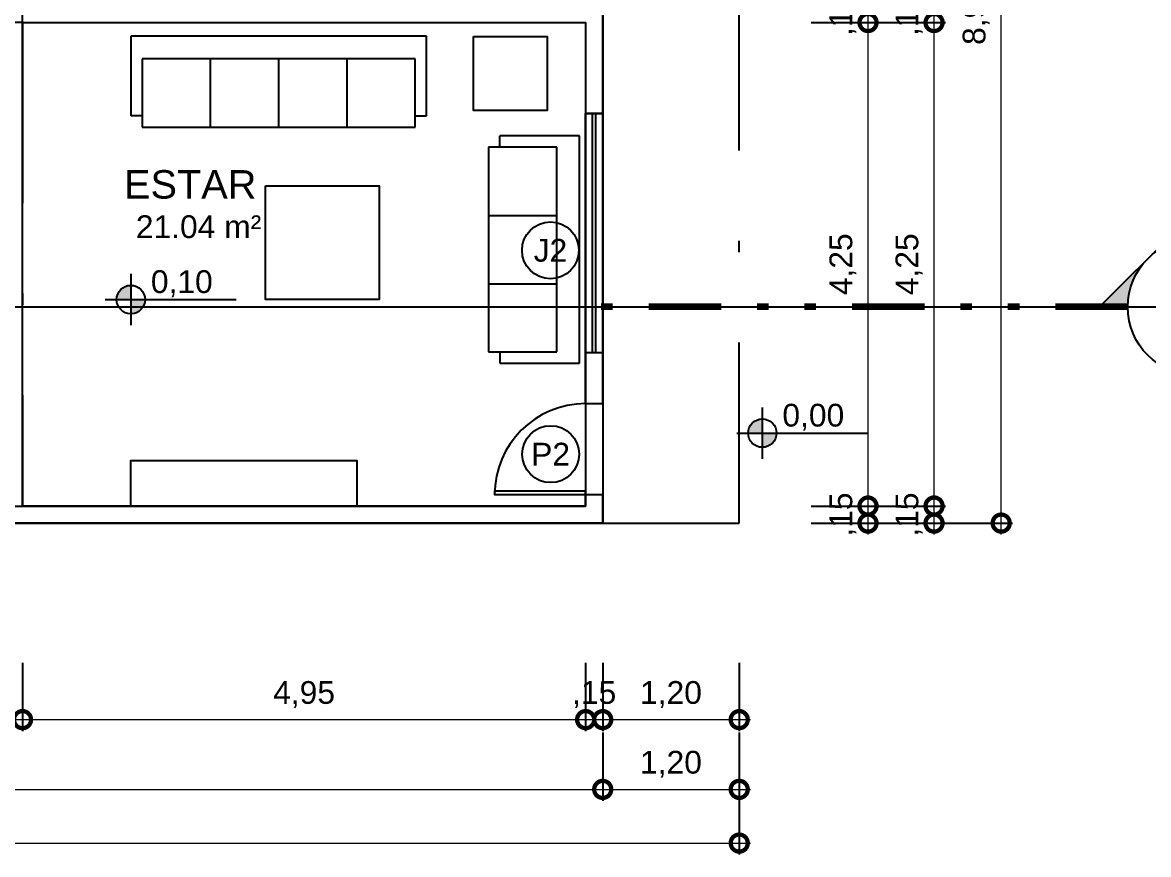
# Model space of a CAD drawing. Header units: metres. Extents: x 47642 to 47999, y 23306 to 23541.
# Drawn here: x 47672.08 to 47681.98, y 23352.65 to 23359.96 of the extents above; entities that cross this region are included whole.
import ezdxf
from ezdxf.enums import TextEntityAlignment as Align

# ---------------------------------------------------------------- set-up
doc = ezdxf.new("R2010")
doc.units = ezdxf.units.M
doc.header["$LTSCALE"] = 0.25
doc.header["$PDMODE"] = 96
doc.linetypes.add('DASHDOT2', pattern=[12.7, 6.35, -3.175, 0, -3.175])
doc.linetypes.add('DIVIDEX2', pattern=[63.5, 25.4, -12.7, 0, -12.7, 0, -12.7])
doc.layers.add('ARQ_0', color=7, linetype='Continuous', true_color=0xff7400, plot=False)
doc.layers.add('ARQ_0_AREAS', color=7, linetype='Continuous', true_color=0x5a1694, plot=False)
for name, color, linetype in [('ARQ_ALV CT', 4, 'Continuous'), ('ARQ_ALV VS', 2, 'Continuous'), ('ARQ_ESQ CT', 30, 'Continuous'), ('ARQ_MOB 01', 1, 'Continuous'), ('ARQ_PISO 01', 1, 'Continuous'), ('ARQ_PROJ SUP', 1, 'DASHDOT2'), ('ARQ_SIMB 01', 1, 'Continuous'), ('ARQ_TXT 01', 1, 'Continuous'), ('SIMB_01', 1, 'Continuous'), ('SIMB_02', 2, 'Continuous'), ('SIMB_PREENCHIMENTO', 253, 'Continuous'), ('SIMB_TXT', 1, 'Continuous')]:
    doc.layers.add(name, color=color, linetype=linetype)
doc.layers.add('ARQ_COTA_AZUL', color=5, linetype='Continuous', lineweight=20, true_color=0x0000ff)
doc.layers.add('SIMB_LCT', color=252, linetype='DIVIDEX2', lineweight=100)
doc.styles.add('Annot_2.0mm', font='arial.ttf', dxfattribs={"height": 2})
doc.styles.add('Annot_2.5mm', font='arial.ttf', dxfattribs={"height": 2.5})
doc.styles.add('cota', font='arial.ttf')
doc.styles.add('SIMB', font='arial.ttf')
doc.dimstyles.new('Info 01 - annot', dxfattribs={"dimtxt": 2, "dimasz": 3, "dimexe": 1, "dimexo": 1, "dimgap": 1, "dimtad": 1, "dimzin": 4, "dimtxsty": 'cota', "dimblk": 'DOTSMALL', "dimcen": 2, "dimdle": 1, "dimclrd": 256, "dimclre": 256, "dimclrt": 1, "dimazin": 2, "dimtfac": 0.09, "dimtix": 1, "dimtmove": 2, "dimatfit": 2, "dimfxl": 5, "dimfxlon": 1, "dimtolj": 1, "dimtzin": 4, "dimlwd": -1, "dimarcsym": 1})

# ---------------------------------------------------------------- blocks, each defined once
blk = doc.blocks.new('nivel_PB_A_D')
at = {"layer": 'SIMB_PREENCHIMENTO', "transparency": 33554587}
h = blk.add_hatch(color=256, dxfattribs=at)
h.dxf.hatch_style = 1
h.paths.add_polyline_path([(0, 1.25, 0.414214), (-1.25, 0), (0, 0)])
h.paths.add_polyline_path([(1.25, 0), (0, 0), (0, -1.25, 0.414214)])
at = {"layer": 'SIMB_01'}
for p, q in [((0, 2.25), (0, -2.25)), ((-2.25, 0), (9.25, 0))]:
    blk.add_line(p, q, dxfattribs=at)
blk.add_circle((0, 0), 1.25, dxfattribs=at)
at = {"layer": 'SIMB_TXT', "style": 'SIMB'}
blk.add_attdef('00,00', (1.763, 0.576), '', height=2, dxfattribs=at)
blk = doc.blocks.new('*U30')
at = {"layer": 'SIMB_PREENCHIMENTO', "transparency": 33554587}
h = blk.add_hatch(color=256, dxfattribs=at)
h.dxf.hatch_style = 1
h.paths.add_polyline_path([(0, 8.483), (-4.152, 4.332, -0.401827), (4.152, 4.332)])
h = blk.add_hatch(color=256, dxfattribs=at)
h.dxf.hatch_style = 1
h.paths.add_polyline_path([(-4.332, 4.152), (-8.483, 0), (-6, 0, -0.193399)])
h = blk.add_hatch(color=256, dxfattribs=at)
h.dxf.hatch_style = 1
h.paths.add_polyline_path([(4.332, 4.152, -0.193399), (6, 0), (8.483, 0)])
at = {"layer": 'SIMB_01'}
for p, q in [((-8.483, 0), (0, 8.483)), ((8.483, 0), (0, 8.483)), ((-6, 0), (-8.483, 0)), ((-6, 0), (6, 0)), ((6, 0), (8.483, 0))]:
    blk.add_line(p, q, dxfattribs=at)
blk.add_circle((0, 0), 6, dxfattribs=at)
at = {"layer": 'SIMB_LCT'}
blk.add_line((-6, 0), (-54.251, 0), dxfattribs=at)
at = {"layer": 'SIMB_TXT', "style": 'SIMB'}
for tag, height, p in [('000', 3.5, (0, 2.25)), ('999', 2, (0, -2.525))]:
    blk.add_attdef(tag, text='', height=height, dxfattribs=at).set_placement(p, align=Align.MIDDLE_CENTER)
blk = doc.blocks.new('S3')
at = {"ltscale": 0.1}
for p, q in [((0, 0), (-2, 0)), ((0, -0.7), (0, 0)), ((-2, 0), (-2, -0.7)), ((-0.1, -0.2), (-1.9, -0.2)), ((-1.9, -0.2), (-1.9, -0.8)), ((-1.3, -0.8), (-1.3, -0.2)), ((-0.7, -0.8), (-0.7, -0.2)), ((-0.1, -0.8), (-0.1, -0.2)), ((-1.9, -0.7), (-2, -0.7)), ((-0.1, -0.7), (0, -0.7)), ((-1.9, -0.8), (-0.1, -0.8))]:
    blk.add_line(p, q, dxfattribs=at)
blk = doc.blocks.new('S4')
at = {"ltscale": 0.1}
for p, q in [((0, 0), (-2.6, 0)), ((0, -0.7), (0, 0)), ((-2.6, 0), (-2.6, -0.7)), ((-0.1, -0.2), (-2.5, -0.2)), ((-2.5, -0.2), (-2.5, -0.8)), ((-1.9, -0.8), (-1.9, -0.2)), ((-1.3, -0.8), (-1.3, -0.2)), ((-0.7, -0.8), (-0.7, -0.2)), ((-0.1, -0.8), (-0.1, -0.2)), ((-2.5, -0.7), (-2.6, -0.7)), ((-0.1, -0.7), (0, -0.7)), ((-2.5, -0.8), (-0.1, -0.8))]:
    blk.add_line(p, q, dxfattribs=at)
blk = doc.blocks.new('_DotSmall')
at = {"color": 0, "linetype": 'ByBlock', "const_width": 0.5}
blk.add_lwpolyline([(-0.0625, 0, 1), (0.0625, 0, 1)], format="xyb", close=True, dxfattribs=at)
blk = doc.blocks.new('*D79')
at = {"layer": 'ARQ_COTA_AZUL', "lineweight": -2, "transparency": 16777216}
for p, q in [((0.15, -1.2275), (0.15, -1.8275)), ((2.65, -1.2275), (2.65, -1.8275))]:
    blk.add_line(p, q, dxfattribs=at)
at = {"layer": 'ARQ_COTA_AZUL', "transparency": 16777216}
blk.add_line((0.05, -1.7275), (2.75, -1.7275), dxfattribs=at)
at = {"layer": 'Defpoints', "color": 0, "transparency": 16777216}
for p in [(0.15, 0.15), (2.65, 0.15), (2.65, -1.7275)]:
    blk.add_point(p, dxfattribs=at)
at = {"layer": 'ARQ_COTA_AZUL', "transparency": 16777216, "xscale": 0.3, "yscale": 0.3, "zscale": 0.3, "rotation": 180}
blk.add_blockref('_DotSmall', (0.15, -1.7275), dxfattribs=at)
at = {"layer": 'ARQ_COTA_AZUL', "transparency": 16777216, "xscale": 0.3, "yscale": 0.3, "zscale": 0.3}
blk.add_blockref('_DotSmall', (2.65, -1.7275), dxfattribs=at)
at = {"layer": 'ARQ_COTA_AZUL', "color": 1, "transparency": 16777216, "insert": (1.4, -1.5074), "char_height": 0.2, "attachment_point": 5, "style": 'cota'}
blk.add_mtext('\\A1;2,50', dxfattribs=at)
blk = doc.blocks.new('*D76')
at = {"layer": 'ARQ_COTA_AZUL', "lineweight": -2, "transparency": 16777216}
for p, q in [((2.65, -1.2275), (2.65, -1.8275)), ((7.6, -1.2275), (7.6, -1.8275))]:
    blk.add_line(p, q, dxfattribs=at)
at = {"layer": 'ARQ_COTA_AZUL', "transparency": 16777216}
blk.add_line((2.55, -1.7275), (7.7, -1.7275), dxfattribs=at)
at = {"layer": 'Defpoints', "color": 0, "transparency": 16777216}
for p in [(2.65, 0.15), (7.6, 0.15), (7.6, -1.7275)]:
    blk.add_point(p, dxfattribs=at)
at = {"layer": 'ARQ_COTA_AZUL', "transparency": 16777216, "xscale": 0.3, "yscale": 0.3, "zscale": 0.3, "rotation": 180}
blk.add_blockref('_DotSmall', (2.65, -1.7275), dxfattribs=at)
at = {"layer": 'ARQ_COTA_AZUL', "transparency": 16777216, "xscale": 0.3, "yscale": 0.3, "zscale": 0.3}
blk.add_blockref('_DotSmall', (7.6, -1.7275), dxfattribs=at)
at = {"layer": 'ARQ_COTA_AZUL', "color": 1, "transparency": 16777216, "insert": (5.125, -1.5074), "char_height": 0.2, "attachment_point": 5, "style": 'cota'}
blk.add_mtext('\\A1;4,95', dxfattribs=at)
blk = doc.blocks.new('*D77')
at = {"layer": 'ARQ_COTA_AZUL', "lineweight": -2, "transparency": 16777216}
for p, q in [((7.6, -1.2275), (7.6, -1.8275)), ((7.75, -1.2275), (7.75, -1.8275))]:
    blk.add_line(p, q, dxfattribs=at)
at = {"layer": 'ARQ_COTA_AZUL', "transparency": 16777216}
blk.add_line((7.5, -1.7275), (7.85, -1.7275), dxfattribs=at)
at = {"layer": 'Defpoints', "color": 0, "transparency": 16777216}
for p in [(7.6, 0.15), (7.75, 0), (7.75, -1.7275)]:
    blk.add_point(p, dxfattribs=at)
at = {"layer": 'ARQ_COTA_AZUL', "transparency": 16777216, "xscale": 0.3, "yscale": 0.3, "zscale": 0.3}
blk.add_blockref('_DotSmall', (7.6, -1.7275), dxfattribs=at)
at = {"layer": 'ARQ_COTA_AZUL', "transparency": 16777216, "xscale": 0.3, "yscale": 0.3, "zscale": 0.3, "rotation": 180}
blk.add_blockref('_DotSmall', (7.75, -1.7275), dxfattribs=at)
at = {"layer": 'ARQ_COTA_AZUL', "color": 1, "transparency": 16777216, "insert": (7.675, -1.5074), "char_height": 0.2, "attachment_point": 5, "style": 'cota'}
blk.add_mtext('\\A1;,15', dxfattribs=at)
blk = doc.blocks.new('*D82')
at = {"layer": 'ARQ_COTA_AZUL', "transparency": 16777216}
blk.add_line((10.0821, -0.1), (10.0821, 0.25), dxfattribs=at)
at = {"layer": 'ARQ_COTA_AZUL', "lineweight": -2, "transparency": 16777216}
for p, q in [((9.5821, 0.15), (10.1821, 0.15)), ((9.5821, 0), (10.1821, 0))]:
    blk.add_line(p, q, dxfattribs=at)
at = {"layer": 'Defpoints', "color": 0, "transparency": 16777216}
for p in [(7.6, 0.15), (10.0821, 0.15), (7.75, 0)]:
    blk.add_point(p, dxfattribs=at)
at = {"layer": 'ARQ_COTA_AZUL', "transparency": 16777216, "xscale": 0.3, "yscale": 0.3, "zscale": 0.3}
for p, rotation in [((10.0821, 0.15), 270), ((10.0821, 0), 90)]:
    blk.add_blockref('_DotSmall', p, dxfattribs=dict(at, rotation=rotation))
at = {"layer": 'ARQ_COTA_AZUL', "color": 1, "transparency": 16777216, "insert": (9.862, 0.075), "char_height": 0.2, "attachment_point": 5, "rotation": 90, "style": 'cota'}
blk.add_mtext('\\A1;,15', dxfattribs=at)
blk = doc.blocks.new('*D81')
at = {"layer": 'ARQ_COTA_AZUL', "lineweight": -2, "transparency": 16777216}
for p, q in [((7.75, -1.2275), (7.75, -1.8275)), ((8.95, -1.2275), (8.95, -1.8275))]:
    blk.add_line(p, q, dxfattribs=at)
at = {"layer": 'ARQ_COTA_AZUL', "transparency": 16777216}
blk.add_line((7.65, -1.7275), (9.05, -1.7275), dxfattribs=at)
at = {"layer": 'Defpoints', "color": 0, "transparency": 16777216}
for p in [(7.75, 0), (8.95, 0), (8.95, -1.7275)]:
    blk.add_point(p, dxfattribs=at)
at = {"layer": 'ARQ_COTA_AZUL', "transparency": 16777216, "xscale": 0.3, "yscale": 0.3, "zscale": 0.3, "rotation": 180}
blk.add_blockref('_DotSmall', (7.75, -1.7275), dxfattribs=at)
at = {"layer": 'ARQ_COTA_AZUL', "transparency": 16777216, "xscale": 0.3, "yscale": 0.3, "zscale": 0.3}
blk.add_blockref('_DotSmall', (8.95, -1.7275), dxfattribs=at)
at = {"layer": 'ARQ_COTA_AZUL', "color": 1, "transparency": 16777216, "insert": (8.35, -1.5074), "char_height": 0.2, "attachment_point": 5, "style": 'cota'}
blk.add_mtext('\\A1;1,20', dxfattribs=at)
blk = doc.blocks.new('*D80')
at = {"layer": 'ARQ_COTA_AZUL', "transparency": 16777216}
blk.add_line((10.0821, 0.05), (10.0821, 4.5), dxfattribs=at)
at = {"layer": 'ARQ_COTA_AZUL', "lineweight": -2, "transparency": 16777216}
for p, q in [((9.5821, 4.4), (10.1821, 4.4)), ((9.5821, 0.15), (10.1821, 0.15))]:
    blk.add_line(p, q, dxfattribs=at)
at = {"layer": 'Defpoints', "color": 0, "transparency": 16777216}
for p in [(7.6, 4.4), (10.0821, 4.4), (7.6, 0.15)]:
    blk.add_point(p, dxfattribs=at)
at = {"layer": 'ARQ_COTA_AZUL', "transparency": 16777216, "xscale": 0.3, "yscale": 0.3, "zscale": 0.3}
for p, rotation in [((10.0821, 4.4), 90), ((10.0821, 0.15), 270)]:
    blk.add_blockref('_DotSmall', p, dxfattribs=dict(at, rotation=rotation))
at = {"layer": 'ARQ_COTA_AZUL', "color": 1, "transparency": 16777216, "insert": (9.862, 2.275), "char_height": 0.2, "attachment_point": 5, "rotation": 90, "style": 'cota'}
blk.add_mtext('\\A1;4,25', dxfattribs=at)
blk = doc.blocks.new('*D86')
at = {"layer": 'ARQ_COTA_AZUL', "transparency": 16777216}
blk.add_line((10.0821, 4.3), (10.0821, 4.65), dxfattribs=at)
at = {"layer": 'ARQ_COTA_AZUL', "lineweight": -2, "transparency": 16777216}
for p, q in [((9.5821, 4.55), (10.1821, 4.55)), ((9.5821, 4.4), (10.1821, 4.4))]:
    blk.add_line(p, q, dxfattribs=at)
at = {"layer": 'Defpoints', "color": 0, "transparency": 16777216}
for p in [(7.6, 4.55), (10.0821, 4.55), (7.6, 4.4)]:
    blk.add_point(p, dxfattribs=at)
at = {"layer": 'ARQ_COTA_AZUL', "transparency": 16777216, "xscale": 0.3, "yscale": 0.3, "zscale": 0.3}
for p, rotation in [((10.0821, 4.55), 270), ((10.0821, 4.4), 90)]:
    blk.add_blockref('_DotSmall', p, dxfattribs=dict(at, rotation=rotation))
at = {"layer": 'ARQ_COTA_AZUL', "color": 1, "transparency": 16777216, "insert": (9.862, 4.475), "char_height": 0.2, "attachment_point": 5, "rotation": 90, "style": 'cota'}
blk.add_mtext('\\A1;,15', dxfattribs=at)
blk = doc.blocks.new('*D100')
at = {"layer": 'ARQ_COTA_AZUL', "transparency": 16777216}
blk.add_line((10.6626, -0.1), (10.6626, 0.25), dxfattribs=at)
at = {"layer": 'ARQ_COTA_AZUL', "lineweight": -2, "transparency": 16777216}
for p, q in [((10.1626, 0.15), (10.7626, 0.15)), ((10.1626, 0), (10.7626, 0))]:
    blk.add_line(p, q, dxfattribs=at)
at = {"layer": 'Defpoints', "color": 0, "transparency": 16777216}
for p in [(7.6, 0.15), (10.6626, 0.15), (7.75, 0)]:
    blk.add_point(p, dxfattribs=at)
at = {"layer": 'ARQ_COTA_AZUL', "transparency": 16777216, "xscale": 0.3, "yscale": 0.3, "zscale": 0.3}
for p, rotation in [((10.6626, 0.15), 270), ((10.6626, 0), 90)]:
    blk.add_blockref('_DotSmall', p, dxfattribs=dict(at, rotation=rotation))
at = {"layer": 'ARQ_COTA_AZUL', "color": 1, "transparency": 16777216, "insert": (10.4425, 0.075), "char_height": 0.2, "attachment_point": 5, "rotation": 90, "style": 'cota'}
blk.add_mtext('\\A1;,15', dxfattribs=at)
blk = doc.blocks.new('*D99')
at = {"layer": 'ARQ_COTA_AZUL', "transparency": 16777216}
blk.add_line((10.6626, 0.05), (10.6626, 4.5), dxfattribs=at)
at = {"layer": 'ARQ_COTA_AZUL', "lineweight": -2, "transparency": 16777216}
for p, q in [((10.1626, 4.4), (10.7626, 4.4)), ((10.1626, 0.15), (10.7626, 0.15))]:
    blk.add_line(p, q, dxfattribs=at)
at = {"layer": 'Defpoints', "color": 0, "transparency": 16777216}
for p in [(7.6, 4.4), (10.6626, 4.4), (7.6, 0.15)]:
    blk.add_point(p, dxfattribs=at)
at = {"layer": 'ARQ_COTA_AZUL', "transparency": 16777216, "xscale": 0.3, "yscale": 0.3, "zscale": 0.3}
for p, rotation in [((10.6626, 4.4), 90), ((10.6626, 0.15), 270)]:
    blk.add_blockref('_DotSmall', p, dxfattribs=dict(at, rotation=rotation))
at = {"layer": 'ARQ_COTA_AZUL', "color": 1, "transparency": 16777216, "insert": (10.4425, 2.275), "char_height": 0.2, "attachment_point": 5, "rotation": 90, "style": 'cota'}
blk.add_mtext('\\A1;4,25', dxfattribs=at)
blk = doc.blocks.new('*D101')
at = {"layer": 'ARQ_COTA_AZUL', "transparency": 16777216}
blk.add_line((10.6626, 4.3), (10.6626, 4.65), dxfattribs=at)
at = {"layer": 'ARQ_COTA_AZUL', "lineweight": -2, "transparency": 16777216}
for p, q in [((10.1626, 4.55), (10.7626, 4.55)), ((10.1626, 4.4), (10.7626, 4.4))]:
    blk.add_line(p, q, dxfattribs=at)
at = {"layer": 'Defpoints', "color": 0, "transparency": 16777216}
for p in [(7.6, 4.55), (10.6626, 4.55), (7.6, 4.4)]:
    blk.add_point(p, dxfattribs=at)
at = {"layer": 'ARQ_COTA_AZUL', "transparency": 16777216, "xscale": 0.3, "yscale": 0.3, "zscale": 0.3}
for p, rotation in [((10.6626, 4.55), 270), ((10.6626, 4.4), 90)]:
    blk.add_blockref('_DotSmall', p, dxfattribs=dict(at, rotation=rotation))
at = {"layer": 'ARQ_COTA_AZUL', "color": 1, "transparency": 16777216, "insert": (10.4425, 4.475), "char_height": 0.2, "attachment_point": 5, "rotation": 90, "style": 'cota'}
blk.add_mtext('\\A1;,15', dxfattribs=at)
blk = doc.blocks.new('*D103')
at = {"layer": 'ARQ_COTA_AZUL', "transparency": 16777216}
blk.add_line((11.2528, -0.1), (11.2528, 9.05), dxfattribs=at)
at = {"layer": 'ARQ_COTA_AZUL', "lineweight": -2, "transparency": 16777216}
for p, q in [((10.7528, 8.95), (11.3528, 8.95)), ((10.7528, 0), (11.3528, 0))]:
    blk.add_line(p, q, dxfattribs=at)
at = {"layer": 'Defpoints', "color": 0, "transparency": 16777216}
for p in [(7.75, 8.95), (11.2528, 8.95), (7.75, 0)]:
    blk.add_point(p, dxfattribs=at)
at = {"layer": 'ARQ_COTA_AZUL', "transparency": 16777216, "xscale": 0.3, "yscale": 0.3, "zscale": 0.3}
for p, rotation in [((11.2528, 8.95), 90), ((11.2528, 0), 270)]:
    blk.add_blockref('_DotSmall', p, dxfattribs=dict(at, rotation=rotation))
at = {"layer": 'ARQ_COTA_AZUL', "color": 1, "transparency": 16777216, "insert": (11.0327, 4.475), "char_height": 0.2, "attachment_point": 5, "rotation": 90, "style": 'cota'}
blk.add_mtext('\\A1;8,95', dxfattribs=at)
blk = doc.blocks.new('*D105')
at = {"layer": 'ARQ_COTA_AZUL', "lineweight": -2, "transparency": 16777216}
for p, q in [((-4.85, -1.8405), (-4.85, -2.4405)), ((7.75, -1.8405), (7.75, -2.4405))]:
    blk.add_line(p, q, dxfattribs=at)
at = {"layer": 'ARQ_COTA_AZUL', "transparency": 16777216}
blk.add_line((-4.95, -2.3405), (7.85, -2.3405), dxfattribs=at)
at = {"layer": 'Defpoints', "color": 0, "transparency": 16777216}
for p in [(-4.85, 1.25), (7.75, 0), (7.75, -2.3405)]:
    blk.add_point(p, dxfattribs=at)
at = {"layer": 'ARQ_COTA_AZUL', "transparency": 16777216, "xscale": 0.3, "yscale": 0.3, "zscale": 0.3, "rotation": 180}
blk.add_blockref('_DotSmall', (-4.85, -2.3405), dxfattribs=at)
at = {"layer": 'ARQ_COTA_AZUL', "transparency": 16777216, "xscale": 0.3, "yscale": 0.3, "zscale": 0.3}
blk.add_blockref('_DotSmall', (7.75, -2.3405), dxfattribs=at)
at = {"layer": 'ARQ_COTA_AZUL', "color": 1, "transparency": 16777216, "insert": (1.45, -2.1204), "char_height": 0.2, "attachment_point": 5, "style": 'cota'}
blk.add_mtext('\\A1;12,60', dxfattribs=at)
blk = doc.blocks.new('*D107')
at = {"layer": 'ARQ_COTA_AZUL', "lineweight": -2, "transparency": 16777216}
for p, q in [((7.75, -1.8405), (7.75, -2.4405)), ((8.95, -1.8405), (8.95, -2.4405))]:
    blk.add_line(p, q, dxfattribs=at)
at = {"layer": 'ARQ_COTA_AZUL', "transparency": 16777216}
blk.add_line((7.65, -2.3405), (9.05, -2.3405), dxfattribs=at)
at = {"layer": 'Defpoints', "color": 0, "transparency": 16777216}
for p in [(7.75, 0), (8.95, 0), (8.95, -2.3405)]:
    blk.add_point(p, dxfattribs=at)
at = {"layer": 'ARQ_COTA_AZUL', "transparency": 16777216, "xscale": 0.3, "yscale": 0.3, "zscale": 0.3, "rotation": 180}
blk.add_blockref('_DotSmall', (7.75, -2.3405), dxfattribs=at)
at = {"layer": 'ARQ_COTA_AZUL', "transparency": 16777216, "xscale": 0.3, "yscale": 0.3, "zscale": 0.3}
blk.add_blockref('_DotSmall', (8.95, -2.3405), dxfattribs=at)
at = {"layer": 'ARQ_COTA_AZUL', "color": 1, "transparency": 16777216, "insert": (8.35, -2.1204), "char_height": 0.2, "attachment_point": 5, "style": 'cota'}
blk.add_mtext('\\A1;1,20', dxfattribs=at)
blk = doc.blocks.new('*D106')
at = {"layer": 'ARQ_COTA_AZUL', "lineweight": -2, "transparency": 16777216}
for p, q in [((-4.85, -2.3128), (-4.85, -2.9128)), ((8.95, -2.3128), (8.95, -2.9128))]:
    blk.add_line(p, q, dxfattribs=at)
at = {"layer": 'ARQ_COTA_AZUL', "transparency": 16777216}
blk.add_line((-4.95, -2.8128), (9.05, -2.8128), dxfattribs=at)
at = {"layer": 'Defpoints', "color": 0, "transparency": 16777216}
for p in [(-4.85, 1.25), (8.95, 0), (8.95, -2.8128)]:
    blk.add_point(p, dxfattribs=at)
at = {"layer": 'ARQ_COTA_AZUL', "transparency": 16777216, "xscale": 0.3, "yscale": 0.3, "zscale": 0.3, "rotation": 180}
blk.add_blockref('_DotSmall', (-4.85, -2.8128), dxfattribs=at)
at = {"layer": 'ARQ_COTA_AZUL', "transparency": 16777216, "xscale": 0.3, "yscale": 0.3, "zscale": 0.3}
blk.add_blockref('_DotSmall', (8.95, -2.8128), dxfattribs=at)
at = {"layer": 'ARQ_COTA_AZUL', "color": 1, "transparency": 16777216, "insert": (2.05, -2.5927), "char_height": 0.2, "attachment_point": 5, "style": 'cota'}
blk.add_mtext('\\A1;13,80', dxfattribs=at)
blk = doc.blocks.new('*U22')
at = {"layer": 'SIMB_02'}
blk.add_circle((0, 0), 2.5, dxfattribs=at)
at = {"layer": 'SIMB_TXT', "style": 'SIMB'}
blk.add_attdef('CDESQ', text='', height=2, dxfattribs=at).set_placement((0, 0), align=Align.MIDDLE_CENTER)
blk = doc.blocks.new('PAV_TER')
at = {"layer": 'ARQ_0'}
blk.add_line((-7.6963, 1.9), (12.1165, 1.9), dxfattribs=at)
at = {"layer": 'ARQ_0_AREAS'}
for points in [[(-4.85, 7.7), (0, 7.7), (0, 8.95), (7.75, 8.95), (7.75, 0), (0, 0), (0, 1.25), (-4.85, 1.25)], [(2.65, 4.4), (7.6, 4.4), (7.6, 0.15), (2.65, 0.15)]]:
    blk.add_lwpolyline(points, close=True, dxfattribs=at)
at = {"layer": 'ARQ_ALV CT'}
for p, q in [((7.75, 3.6), (7.75, 5.85)), ((2.65, 4.4), (2.65, 4.55)), ((2.65, 4.4), (7.6, 4.4)), ((7.6, 4.4), (7.6, 3.6)), ((7.6, 3.6), (7.75, 3.6)), ((7.75, 3.6), (7.6, 3.6)), ((7.6, 1.05), (7.6, 1.5)), ((7.6, 1.5), (7.75, 1.5)), ((7.75, 1.05), (7.75, 1.5)), ((7.6, 1.05), (7.75, 1.05)), ((7.6, 0.25), (7.75, 0.25)), ((7.6, 0.15), (7.6, 0.25)), ((7.75, 0), (7.75, 0.25)), ((2.4, 0.15), (7.6, 0.15)), ((2.4, 0), (7.75, 0))]:
    blk.add_line(p, q, dxfattribs=at)
at = {"layer": 'ARQ_ALV VS'}
for p, q in [((7.6, 1.5), (7.6, 3.6)), ((7.75, 1.5), (7.75, 3.6))]:
    blk.add_line(p, q, dxfattribs=at)
at = {"layer": 'ARQ_ESQ CT'}
for p, q in [((7.66, 1.5), (7.66, 3.6)), ((7.69, 1.5), (7.69, 3.6))]:
    blk.add_line(p, q, dxfattribs=at)
blk.add_lwpolyline([(7.6, 0.25), (7.6, 0.28), (6.8, 0.28), (6.8, 0.25)], close=True, dxfattribs=at)
at = {"layer": 'ARQ_MOB 01'}
for points in [[(6.6131, 4.2767), (7.2631, 4.2767), (7.2631, 3.6267), (6.6131, 3.6267)], [(4.7851, 2.9648), (5.7851, 2.9648), (5.7851, 1.9648), (4.7851, 1.9648)], [(3.6024, 0.15), (3.6024, 0.55), (5.5874, 0.55), (5.5874, 0.15)]]:
    blk.add_lwpolyline(points, close=True, dxfattribs=at)
at = {"layer": 'ARQ_PISO 01'}
for p, q in [((7.6, 1.05), (7.6, 0.25)), ((7.75, 1.05), (7.75, 0.25))]:
    blk.add_line(p, q, dxfattribs=at)
at = {"layer": 'ARQ_PROJ SUP'}
for p, q in [((8.95, 0), (8.95, 8.95)), ((2.65, 4.4), (0.15, 4.4)), ((2.65, 4.4), (2.65, 0.15)), ((7.75, 0), (8.95, 0))]:
    blk.add_line(p, q, dxfattribs=at)
at = {"layer": 'ARQ_SIMB 01'}
blk.add_arc((7.6, 0.25), 0.8, 90, 180, dxfattribs=at)
at = {"xscale": 0.1, "yscale": 0.1, "zscale": 0.1}
for name, p, values in [('*U30', (12.9648, 1.9), {'999': '-', '000': 'B'}), ('*U22', (7.2907, 2.3976), {'CDESQ': 'J2'}), ('*U22', (7.2922, 0.606), {'CDESQ': 'P2'})]:
    blk.add_blockref(name, p, dxfattribs=at).add_auto_attribs(values)
at = {"layer": 'ARQ_0_AREAS', "xscale": 0.1, "yscale": 0.1, "zscale": 0.1}
for p, values in [((3.602, 1.9648), {'00,00': '0,10'}), ((9.1531, 0.791), {'00,00': '0,00'})]:
    blk.add_blockref('nivel_PB_A_D', p, dxfattribs=at).add_auto_attribs(values)
at = {"layer": 'ARQ_MOB 01'}
blk.add_blockref('S4', (6.2024, 4.2801), dxfattribs=at)
at = {"layer": 'ARQ_MOB 01', "rotation": 270.0000064573097}
blk.add_blockref('S3', (7.5459, 1.4044), dxfattribs=at)
at = {"layer": 'ARQ_TXT 01', "attachment_point": 1}
for s, insert, char_height, width, style in [('ESTAR', (3.5419, 3.1024), 0.25, 2.41083, 'Annot_2.5mm'), ('21.04 m²', (3.6462, 2.7052), 0.2, 1.1094, 'Annot_2.0mm')]:
    blk.add_mtext(s, dxfattribs=dict(at, insert=insert, char_height=char_height, width=width, style=style))
at = {"layer": 'ARQ_COTA_AZUL'}
for base, p1, p2, picture, middle in [((11.2528, 8.95), (7.75, 0), (7.75, 8.95), '*D103', (11.0327, 4.475)), ((10.0821, 4.55), (7.6, 4.4), (7.6, 4.55), '*D86', (9.862, 4.475)), ((10.6626, 4.55), (7.6, 4.4), (7.6, 4.55), '*D101', (10.4425, 4.475)), ((10.0821, 4.4), (7.6, 0.15), (7.6, 4.4), '*D80', (9.862, 2.275)), ((10.6626, 4.4), (7.6, 0.15), (7.6, 4.4), '*D99', (10.4425, 2.275)), ((10.0821, 0.15), (7.75, 0), (7.6, 0.15), '*D82', (9.862, 0.075)), ((10.6626, 0.15), (7.75, 0), (7.6, 0.15), '*D100', (10.4425, 0.075))]:
    dim = blk.add_linear_dim(base=base, p1=p1, p2=p2, angle=90, dimstyle='Info 01 - annot', override={"dimscale": 0}, dxfattribs=at)
    dim.commit()
    dim.dimension.update_dxf_attribs({"geometry": picture, "text_midpoint": middle})
for base, p1, p2, picture, middle in [((7.75, -2.3405), (-4.85, 1.25), (7.75, 0), '*D105', (1.45, -2.1204)), ((8.95, -2.8128), (-4.85, 1.25), (8.95, 0), '*D106', (2.05, -2.5927)), ((2.65, -1.7275), (0.15, 0.15), (2.65, 0.15), '*D79', (1.4, -1.5074)), ((7.6, -1.7275), (2.65, 0.15), (7.6, 0.15), '*D76', (5.125, -1.5074)), ((7.75, -1.7275), (7.6, 0.15), (7.75, 0), '*D77', (7.675, -1.5074)), ((8.95, -1.7275), (7.75, 0), (8.95, 0), '*D81', (8.35, -1.5074)), ((8.95, -2.3405), (7.75, 0), (8.95, 0), '*D107', (8.35, -2.1204))]:
    dim = blk.add_linear_dim(base=base, p1=p1, p2=p2, dimstyle='Info 01 - annot', override={"dimscale": 0}, dxfattribs=at)
    dim.commit()
    dim.dimension.update_dxf_attribs({"geometry": picture, "text_midpoint": middle})

msp = doc.modelspace()

# ---------------------------------------------------------------- block references
msp.add_blockref('PAV_TER', (47669.429, 23355.5605))

doc.saveas('drawing.dxf')
